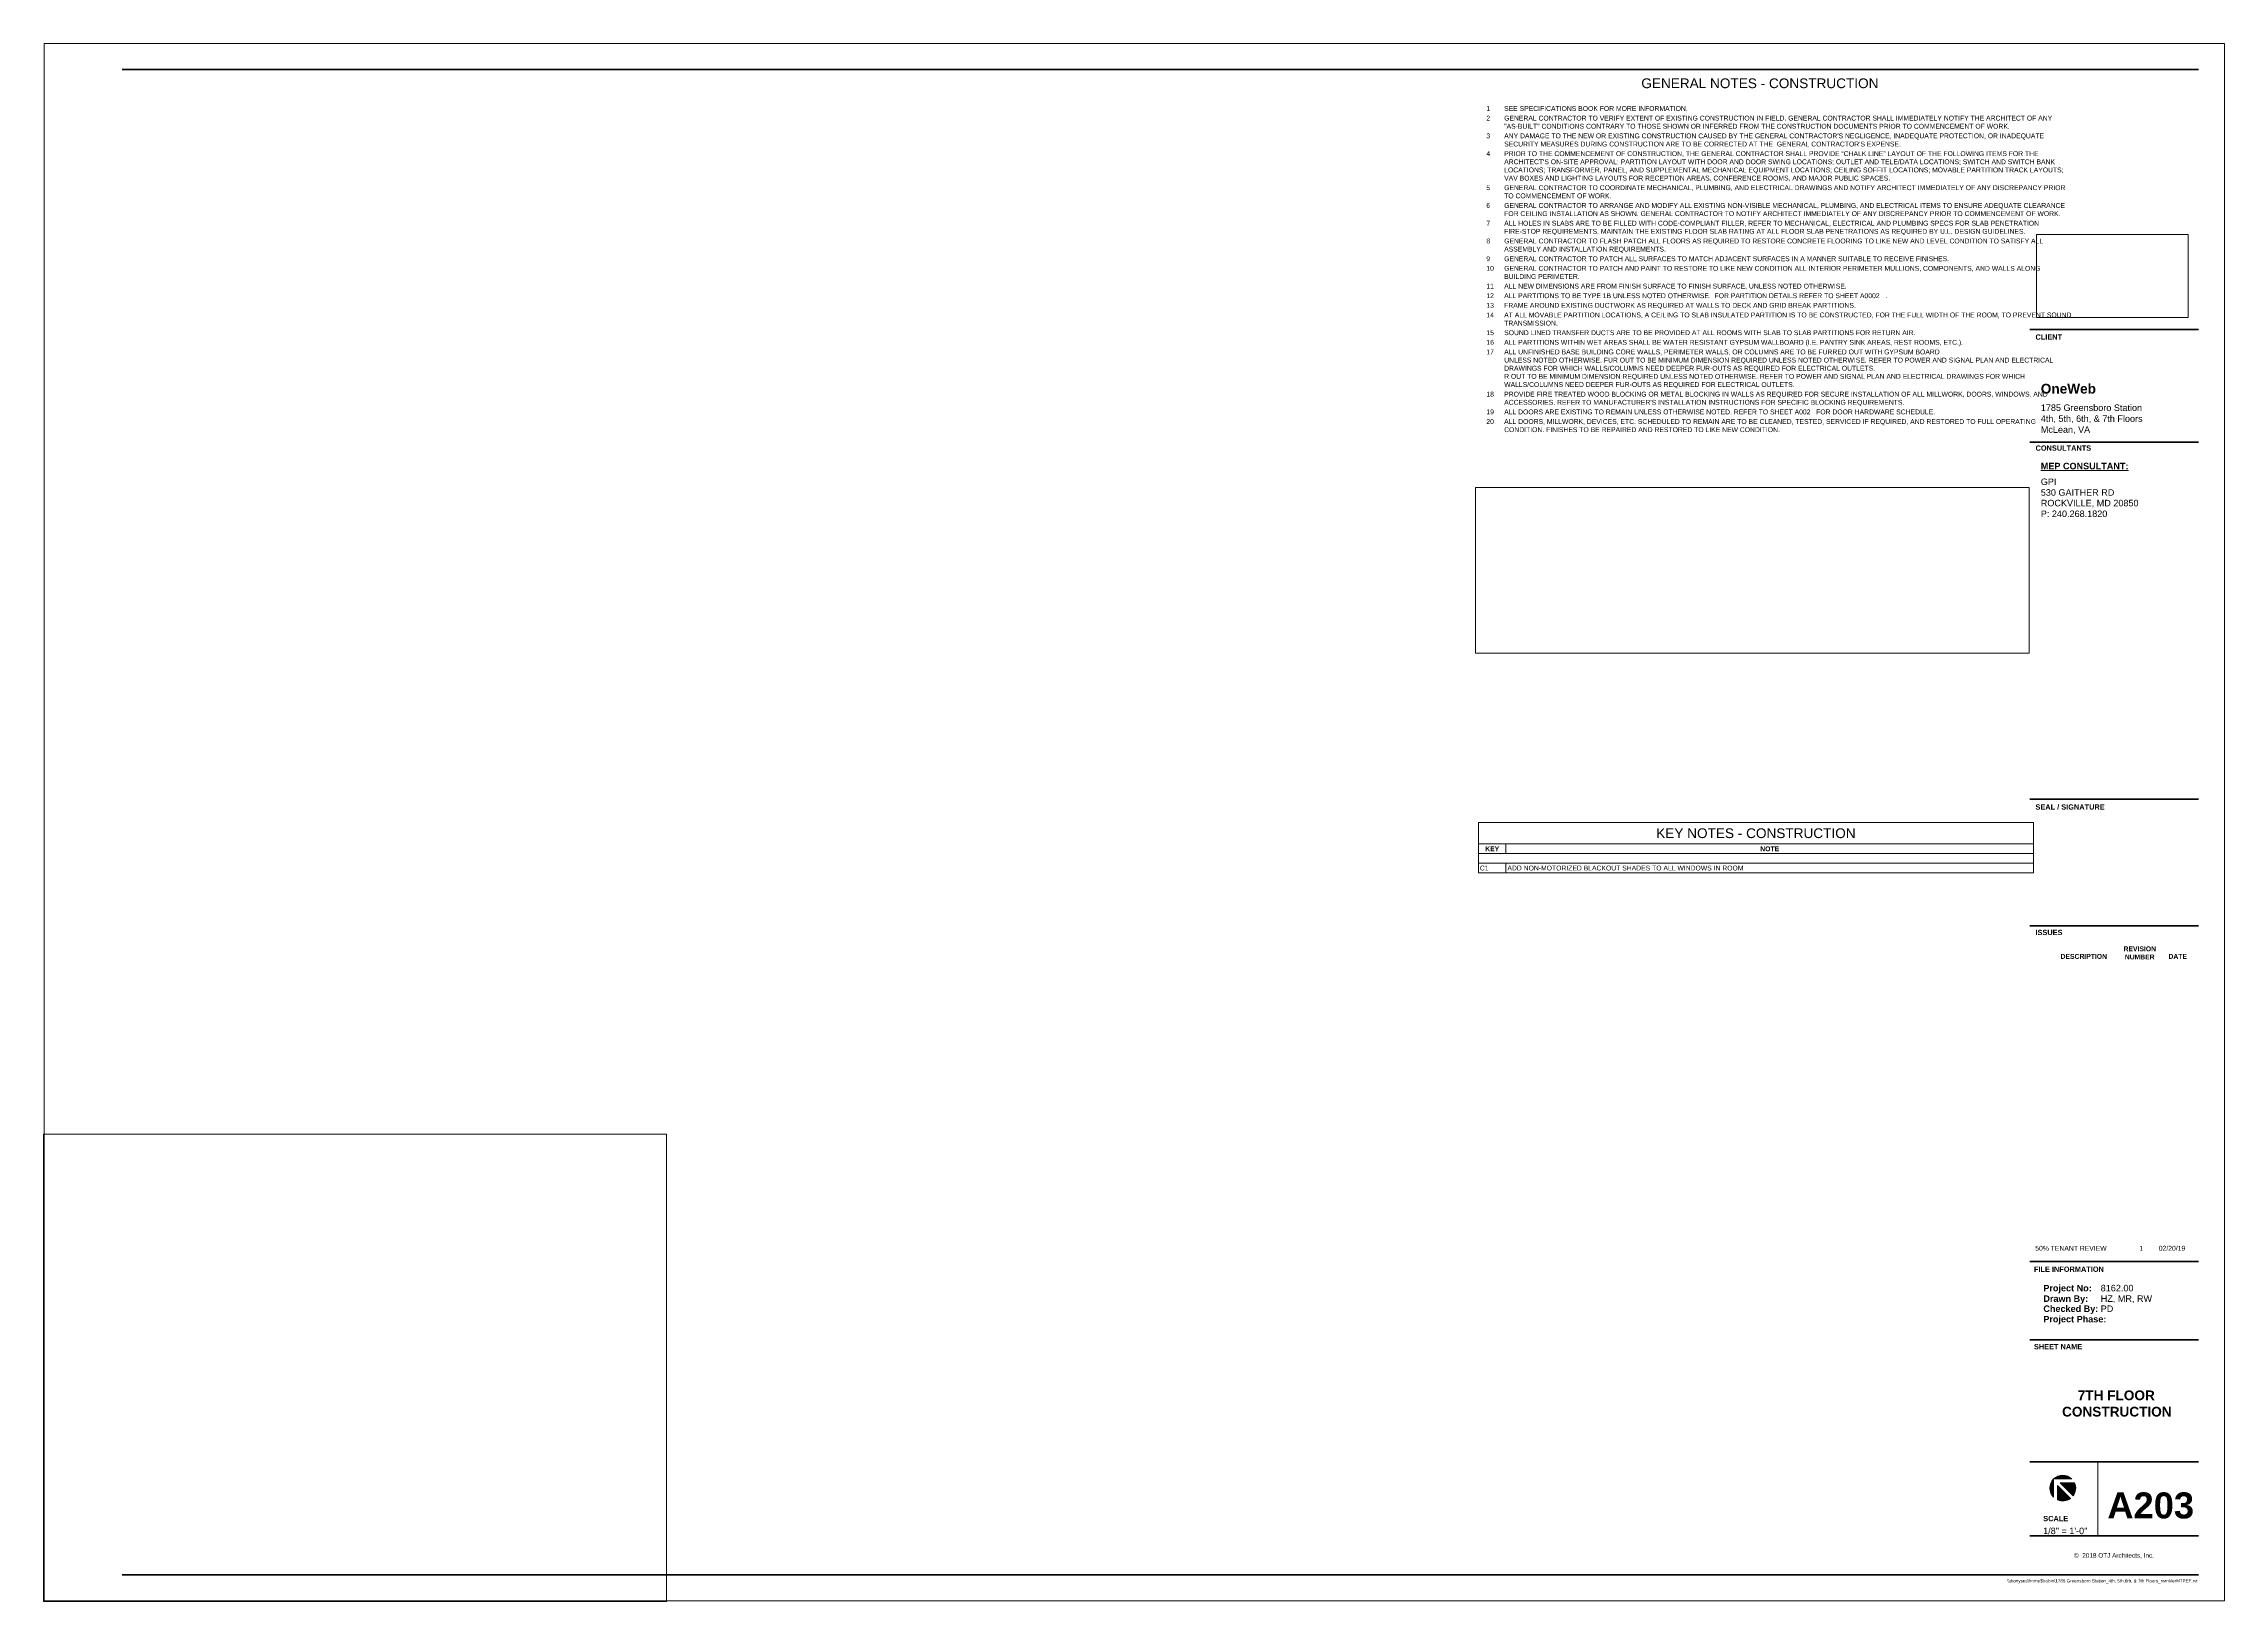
# Paper-space layout 'Layout1' of a CAD drawing. Header units: inches. Extents: x 0 to 42, y 0 to 30.
import ezdxf

# ---------------------------------------------------------------- set-up
doc = ezdxf.new("R2010")
doc.units = ezdxf.units.IN
doc.header["$MEASUREMENT"] = 0
for name, color, linetype, lineweight in [('A-ANNO-NOTE', 131, 'Continuous', 9), ('A-DETL-THIN', 151, 'Continuous', 9), ('G-ANNO-SCHD', 231, 'Continuous', 9), ('G-ANNO-TTLB', 6, 'Continuous', 9), ('G-ANNO-TTLB-THIN', 151, 'Continuous', 9), ('G-ANNO-TTLB-WIDE', 214, 'Continuous', 50)]:
    doc.layers.add(name, color=color, linetype=linetype, lineweight=lineweight)
doc.layers.add('G-ANNO-NPLT', color=191, linetype='Continuous', plot=False)
doc.styles.add('Arial', font='arial.ttf', dxfattribs={"height": 0.09374999999999999})
doc.styles.add('Arial_B', font='arialbd.ttf', dxfattribs={"height": 0.09374999999999999})
doc.styles.add('Swis721 Lt BT', font='swissl.ttf', dxfattribs={"height": 0.08808360477741585})
doc.styles.add('Swis721 Lt BT_1', font='swissl.ttf', dxfattribs={"height": 0.125})
doc.styles.add('Swis721 Lt BT_2', font='swissl.ttf', dxfattribs={"height": 0.06249999999999999})
doc.styles.add('Swis721 Lt BT_3', font='swissl.ttf', dxfattribs={"height": 0.1875})
doc.styles.add('Swis721 Lt BT_4', font='swissl.ttf', dxfattribs={"height": 0.09374999999999999})
doc.styles.add('Swis721 Lt BT_B', font='', dxfattribs={"height": 0.1015625})
doc.styles.add('Swis721 Lt BT_B_1', font='', dxfattribs={"height": 0.125})
doc.styles.add('Swis721 Lt BT_B_2', font='', dxfattribs={"height": 0.5})
doc.styles.add('Swis721 Lt BT_B_3', font='', dxfattribs={"height": 0.1875})
doc.styles.add('Swis721 Lt BT_B_4', font='', dxfattribs={"height": 0.09374999999999999})
doc.styles.get('Swis721 Lt BT_B').set_extended_font_data('Swis721 Lt BT', bold=True)
doc.styles.get('Swis721 Lt BT_B_1').set_extended_font_data('Swis721 Lt BT', bold=True)
doc.styles.get('Swis721 Lt BT_B_2').set_extended_font_data('Swis721 Lt BT', bold=True)
doc.styles.get('Swis721 Lt BT_B_3').set_extended_font_data('Swis721 Lt BT', bold=True)
doc.styles.get('Swis721 Lt BT_B_4').set_extended_font_data('Swis721 Lt BT', bold=True)
picture_1 = doc.add_image_def('image1.jpg', size_in_pixel=(2551, 1396))

# ---------------------------------------------------------------- blocks, each defined once
blk = doc.blocks.new('Titleblock - 30 x 42 - DC_VA-4782849-7TH FLOOR CONSTRUCTION')
at = {"layer": 'G-ANNO-TTLB'}
h = blk.add_hatch(color=256, dxfattribs=at)
edge = h.paths.add_edge_path(flags=0)
edge.add_line((38.72322899144457, 2.358165792008868), (38.72322899144462, 2.006602884717845))
edge.add_arc((38.89901044509011, 2.18238433836338), 0.2485925157591419, 135.0000000000076, 225.000000000009, ccw=False)
h = blk.add_hatch(color=256, dxfattribs=at)
edge = h.paths.add_edge_path(flags=0)
edge.add_line((39.07479189873563, 2.358165792008887), (38.72322899144456, 2.358165792008863))
edge.add_arc((38.89901044509011, 2.18238433836338), 0.2485925157591469, 44.99999999999869, 135.0000000000106, ccw=False)
h = blk.add_hatch(color=256, dxfattribs=at)
edge = h.paths.add_edge_path(flags=0)
edge.add_line((38.79634443725612, 1.955982196750547), (38.79634443725607, 2.233349918654593))
edge.add_line((38.79634443725607, 2.233349918654593), (39.04703054475296, 1.982663811157806))
edge.add_arc((38.89901044509016, 2.182384338363388), 0.248592515759146, 245.6072536353056, 306.5434806647323, ccw=False)
h = blk.add_hatch(color=256, dxfattribs=at)
edge = h.paths.add_edge_path(flags=0)
edge.add_line((38.84804486479882, 2.28505034619744), (39.12541258670292, 2.285050346197479))
edge.add_arc((38.89901044509006, 2.182384338363377), 0.2485925157591927, -36.5434806647263, 24.392746364706113, ccw=False)
edge.add_line((39.09873097229569, 2.03436423870057), (38.84804486479882, 2.28505034619744))
at = {"layer": 'A-ANNO-NOTE'}
for p, q in [((38.72322899144457, 2.358165792008865), (39.07479189873563, 2.358165792008882)), ((38.72322899144462, 2.006602884717858), (38.72322899144458, 2.358165792008867)), ((38.72322899144456, 2.358165792008859), (38.72322899144462, 2.006602884717861)), ((39.07479189873563, 2.358165792008886), (38.72322899144458, 2.358165792008871)), ((38.72322899144462, 2.006602884717845), (38.72322899144457, 2.358165792008868)), ((38.72322899144456, 2.358165792008863), (39.07479189873563, 2.358165792008887)), ((39.04703054475289, 1.982663811157771), (38.79634443725607, 2.233349918654593)), ((38.79634443725607, 2.233349918654593), (39.04703054475289, 1.982663811157771)), ((38.79634443725612, 1.955982196750554), (38.79634443725607, 2.233349918654593)), ((38.79634443725607, 2.233349918654593), (38.79634443725612, 1.955982196750554)), ((39.04703054475296, 1.982663811157806), (38.79634443725607, 2.233349918654593)), ((38.79634443725607, 2.233349918654593), (38.79634443725612, 1.955982196750547)), ((39.0987309722957, 2.034364238700566), (38.84804486479883, 2.285050346197439)), ((38.84804486479882, 2.285050346197439), (39.0987309722957, 2.034364238700566)), ((39.12541258670294, 2.28505034619748), (38.84804486479883, 2.285050346197439)), ((38.84804486479882, 2.285050346197438), (39.12541258670292, 2.28505034619748)), ((38.84804486479882, 2.28505034619744), (39.09873097229569, 2.03436423870057)), ((39.12541258670292, 2.285050346197479), (38.84804486479882, 2.28505034619744))]:
    blk.add_line(p, q, dxfattribs=at)
for centre, radius, start, end in [((38.89901044509011, 2.182384338363379), 0.2485925157591369, 135.000000000008, 225.0000000000078), ((38.89901044509011, 2.182384338363386), 0.2485925157591318, 134.9999999953099, 225.0000000000063), ((38.89901044509011, 2.18238433836338), 0.2485925157591419, 135.0000000000071, 225.0000000000085), ((38.89901044509011, 2.182384338363378), 0.2485925157591469, 44.99999999999656, 135.0000000000104), ((38.89901044509011, 2.182384338363386), 0.2485925157591318, 44.99999999999334, 134.9999999953099), ((38.89901044509011, 2.18238433836338), 0.2485925157591419, 44.99999999999761, 135.0000000000107), ((38.89901044509004, 2.182384338363373), 0.2485925157592041, 323.4565193352744, 24.39274636470451), ((38.89901044509004, 2.182384338363375), 0.2485925157592098, 323.4565193352755, 24.39274636470519), ((38.89901044509006, 2.182384338363377), 0.2485925157591927, 323.4565193352734, 24.39274636470573), ((38.89901044509016, 2.182384338363383), 0.2485925157591396, 245.6072536353045, 306.543480664731), ((38.89901044509016, 2.182384338363385), 0.2485925157591349, 245.6072536353148, 306.5434806647302), ((38.89901044509016, 2.182384338363388), 0.248592515759146, 245.6072536353052, 306.5434806647319)]:
    blk.add_arc(centre, radius, start, end, dxfattribs=at)
at = {"layer": 'G-ANNO-TTLB'}
for p, q in [((0.01250000000009788, 30.01249999999972), (0.01250000000009788, 0.01250000000000995)), ((42.0125, 30.01249999999972), (0.01249999999999929, 30.01249999999972)), ((42.0125, 0.01249999999999829), (42.0125, 30.01249999999972)), ((0.01250000000009788, 0.01250000000000995), (42.01250000000002, 0.01250000000000995))]:
    blk.add_line(p, q, dxfattribs=at)
at = {"layer": 'G-ANNO-TTLB-THIN'}
blk.add_line((39.57501179533869, 2.690203614458621), (39.57501179533869, 1.262499999999861), dxfattribs=at)
at = {"layer": 'G-ANNO-TTLB-WIDE'}
for p, q in [((41.5125, 29.51249999999973), (1.51250000000001, 29.51249999999973)), ((38.26249999999999, 24.50682749999972), (41.5125, 24.50682749999972)), ((38.26249999999999, 22.336423791762), (41.5125, 22.336423791762)), ((38.26249999999997, 15.45288249863236), (41.5125, 15.45288249863236)), ((38.26249999999997, 13.01249999999988), (41.5125, 13.01249999999988)), ((41.5125, 6.55058437727517), (38.26249999999996, 6.550584377275181)), ((41.5125, 5.041063195861009), (38.26249999999996, 5.041063195861019)), ((38.26249999999995, 2.690203614458621), (41.5125, 2.690203614458621)), ((38.26249999999995, 1.262499999999861), (41.5125, 1.262499999999861)), ((1.512499999999963, 0.512499999999882), (38.26249999999999, 0.512499999999882)), ((38.26249999999999, 0.5124999999998607), (41.5125, 0.5124999999998607))]:
    blk.add_line(p, q, dxfattribs=at)
at = {"layer": 'G-ANNO-TTLB', "attachment_point": 1}
for s, insert, char_height, width, style in [('CLIENT', (38.37337726309556, 24.40985936314437), 0.1015625, 0.5712812499999999, 'Swis721 Lt BT_B'), ('CONSULTANTS', (38.37428590828189, 22.27070565490664), 0.1015625, 1.199375, 'Swis721 Lt BT_B'), ('\\LMEP CONSULTANT:', (38.47597181717764, 21.93633468697776), 0.125, 1.94425, 'Swis721 Lt BT_B_1'), ('SEAL / SIGNATURE', (38.37325769334895, 15.35571294575538), 0.1015625, 1.4834375, 'Swis721 Lt BT_B'), ('ISSUES', (38.37329619640251, 12.9384653878535), 0.1015625, 0.5807499999999998, 'Swis721 Lt BT_B'), ('REVISION', (40.06996136032997, 12.61915827547405), 0.09374999999999999, 0.7638124999999998, 'Arial_B'), ('DESCRIPTION', (38.85672462992945, 12.47332500887792), 0.09374999999999999, 1.098375, 'Arial_B'), ('NUMBER', (40.09339886032997, 12.46290827547405), 0.09374999999999999, 0.7101562499999998, 'Arial_B'), ('DATE', (40.93484867892432, 12.47332500887792), 0.09374999999999999, 0.4355624999999999, 'Arial_B'), ('FILE INFORMATION', (38.3437895233209, 6.450186378713204), 0.1015625, 1.51815625, 'Swis721 Lt BT_B'), ('Project No:', (38.5251891811192, 6.098802740495374), 0.125, 1.05103125, 'Swis721 Lt BT_B_1'), ('Drawn By:', (38.5251891811192, 5.895471810793804), 0.125, 0.9658125, 'Swis721 Lt BT_B_1'), ('Checked By:', (38.5251891811192, 5.701281716767459), 0.125, 1.20253125, 'Swis721 Lt BT_B_1'), ('Project Phase:', (38.5251891811192, 5.501116664684087), 0.125, 1.3635, 'Swis721 Lt BT_B_1'), ('SHEET NAME', (38.3437895233209, 4.958094586423868), 0.1015625, 1.0415625, 'Swis721 Lt BT_B'), ('SCALE', (38.52341734761845, 1.646589867011539), 0.1015625, 0.5270937499999999, 'Swis721 Lt BT_B'), ('©  2018 OTJ Architects, Inc.', (39.11587570819173, 0.9295714964827829), 0.08808360477741585, 1.855875, 'Swis721 Lt BT')]:
    blk.add_mtext(s, dxfattribs=dict(at, insert=insert, char_height=char_height, width=width, style=style))
at = {"layer": 'G-ANNO-TTLB'}
image = blk.add_image(picture_1, insert=(38.39184132892819, 24.73384119618144), size_in_units=(2.9237363091914497, 1.5999748677503973), dxfattribs=at)
image.dxf.flags = 7

psp = doc.layouts.get("Layout1")

# ---------------------------------------------------------------- linework, layer by layer
at = {"layer": 'A-DETL-THIN'}
for p, q in [((27.64163847325623, 15.00871815245051), (27.64163847325623, 14.59205148578384)), ((38.33330166282103, 15.00871815245051), (27.64163847325624, 15.00871815245051)), ((38.33330166282103, 14.59205148578384), (38.33330166282103, 15.00871815245051)), ((27.64163847325623, 14.59205148578384), (27.64163847325623, 14.03655369349566)), ((27.64163847325623, 14.59205148578384), (38.33330166282103, 14.59205148578384)), ((28.17258414578767, 14.40688555502111), (27.64163847325623, 14.40688555502111)), ((28.17258414578767, 14.59205148578384), (28.17258414578767, 14.40688555502111)), ((38.33330166282103, 14.40688555502111), (28.17258414578767, 14.40688555502111)), ((38.33330166282103, 14.59205148578384), (38.33330166282103, 14.03655369349566)), ((28.17258414578767, 14.22171962425839), (27.64163847325623, 14.22171962425839)), ((38.33330166282103, 14.03655369349566), (27.64163847325624, 14.03655369349566)), ((38.33330166282103, 14.22171962425839), (28.17258414578767, 14.22171962425839)), ((28.17258414578767, 14.22171962425839), (28.17258414578767, 14.03655369349567))]:
    psp.add_line(p, q, dxfattribs=at)

# ---------------------------------------------------------------- block references
at = {"layer": 'G-ANNO-TTLB'}
psp.add_blockref('Titleblock - 30 x 42 - DC_VA-4782849-7TH FLOOR CONSTRUCTION', (0, 0), dxfattribs=at)

# ---------------------------------------------------------------- texts
at = {"layer": 'G-ANNO-SCHD'}
for s, insert, char_height, width, attachment_point, line_spacing_factor, style in [('GENERAL NOTES - CONSTRUCTION', (33.06392212752022, 29.34196763254038), 0.1875, 5.118944765045341, 2, 1.005061956881442, 'Swis721 Lt BT_3'), ('2', (27.79476347325624, 28.62408175152904), 0.09374999999999999, 0.08309975267930748, 1, 1.005061956881442, 'Swis721 Lt BT_4'), ('1', (27.79476347325624, 28.80924768229177), 0.09374999999999999, 0.08309975267930748, 1, 1.005061956881442, 'Swis721 Lt BT_4'), ('GENERAL CONTRACTOR TO VERIFY EXTENT OF EXISTING CONSTRUCTION IN FIELD. GENERAL CONTRACTOR SHALL IMMEDIATELY NOTIFY THE ARCHITECT OF ANY\\P"AS-BUILT" CONDITIONS CONTRARY TO THOSE SHOWN OR INFERRED FROM THE CONSTRUCTION DOCUMENTS PRIOR TO COMMENCEMENT OF WORK.', (28.13768689444729, 28.62408175152904), 0.09374999999999999, 11.70163231657048, 1, 1.005061956881442, 'Swis721 Lt BT_4'), ('SEE SPECIFICATIONS BOOK FOR MORE INFORMATION.', (28.13768689444729, 28.80924768229177), 0.09374999999999999, 3.955548227535036, 1, 1.005061956881442, 'Swis721 Lt BT_4'), ('3', (27.79476347325624, 28.2818748900036), 0.09374999999999999, 0.08309975267930748, 1, 1.005061956881442, 'Swis721 Lt BT_4'), ("ANY DAMAGE TO THE NEW OR EXISTING CONSTRUCTION CAUSED BY THE GENERAL CONTRACTOR'S NEGLIGENCE, INADEQUATE PROTECTION, OR INADEQUATE\\PSECURITY MEASURES DURING CONSTRUCTION ARE TO BE CORRECTED AT THE  GENERAL CONTRACTOR'S EXPENSE.", (28.13768689444729, 28.2818748900036), 0.09374999999999999, 11.59716405605936, 1, 1.005061956881442, 'Swis721 Lt BT_4'), ('4', (27.79476347325624, 27.93966802847814), 0.09374999999999999, 0.08309975267930748, 1, 1.005061956881442, 'Swis721 Lt BT_4'), ("PRIOR TO THE COMMENCEMENT OF CONSTRUCTION, THE GENERAL CONTRACTOR SHALL PROVIDE “CHALK LINE” LAYOUT OF THE FOLLOWING ITEMS FOR THE\\PARCHITECT'S ON-SITE APPROVAL: PARTITION LAYOUT WITH DOOR AND DOOR SWING LOCATIONS; OUTLET AND TELE/DATA LOCATIONS; SWITCH AND SWITCH BANK\\PLOCATIONS; TRANSFORMER, PANEL, AND SUPPLEMENTAL MECHANICAL EQUIPMENT LOCATIONS; CEILING SOFFIT LOCATIONS; MOVABLE PARTITION TRACK LAYOUTS;\\PVAV BOXES AND LIGHTING LAYOUTS FOR RECEPTION AREAS, CONFERENCE ROOMS, AND MAJOR PUBLIC SPACES.", (28.13768689444729, 27.93966802847814), 0.09374999999999999, 12.04234130255564, 1, 1.005061956881442, 'Swis721 Lt BT_4'), ('5', (27.79476347325624, 27.28337930542724), 0.09374999999999999, 0.08309975267930748, 1, 1.005061956881442, 'Swis721 Lt BT_4'), ('6', (27.79476347325624, 26.94117244390179), 0.09374999999999999, 0.08309975267930748, 1, 1.005061956881442, 'Swis721 Lt BT_4'), ('GENERAL CONTRACTOR TO COORDINATE MECHANICAL, PLUMBING, AND ELECTRICAL DRAWINGS AND NOTIFY ARCHITECT IMMEDIATELY OF ANY DISCREPANCY PRIOR\\PTO COMMENCEMENT OF WORK.', (28.13768689444729, 27.28337930542724), 0.09374999999999999, 12.05065127782358, 1, 1.005061956881442, 'Swis721 Lt BT_4'), ('GENERAL CONTRACTOR TO ARRANGE AND MODIFY ALL EXISTING NON-VISIBLE MECHANICAL, PLUMBING, AND ELECTRICAL ITEMS TO ENSURE ADEQUATE CLEARANCE\\PFOR CEILING INSTALLATION AS SHOWN. GENERAL CONTRACTOR TO NOTIFY ARCHITECT IMMEDIATELY OF ANY DISCREPANCY PRIOR TO COMMENCEMENT OF WORK.', (28.13768689444729, 26.94117244390179), 0.09374999999999999, 12.06608408903545, 1, 1.005061956881442, 'Swis721 Lt BT_4'), ('7', (27.79476347325624, 26.59896558237634), 0.09374999999999999, 0.08309975267930748, 1, 1.005061956881442, 'Swis721 Lt BT_4'), ('ALL HOLES IN SLABS ARE TO BE FILLED WITH CODE-COMPLIANT FILLER, REFER TO MECHANICAL, ELECTRICAL AND PLUMBING SPECS FOR SLAB PENETRATION\\PFIRE-STOP REQUIREMENTS. MAINTAIN THE EXISTING FLOOR SLAB RATING AT ALL FLOOR SLAB PENETRATIONS AS REQUIRED BY U.L. DESIGN GUIDELINES.', (28.13768689444729, 26.59896558237634), 0.09374999999999999, 11.4962572135202, 1, 1.005061956881442, 'Swis721 Lt BT_4'), ('8', (27.79476347325624, 26.25675872085089), 0.09374999999999999, 0.08309975267930748, 1, 1.005061956881442, 'Swis721 Lt BT_4'), ('GENERAL CONTRACTOR TO FLASH PATCH ALL FLOORS AS REQUIRED TO RESTORE CONCRETE FLOORING TO LIKE NEW AND LEVEL CONDITION TO SATISFY ALL\\PASSEMBLY AND INSTALLATION REQUIREMENTS.', (28.13768689444729, 26.25675872085089), 0.09374999999999999, 11.56629843363561, 1, 1.005061956881442, 'Swis721 Lt BT_4'), ('9', (27.79476347325624, 25.91455185932544), 0.09374999999999999, 0.08309975267930748, 1, 1.005061956881442, 'Swis721 Lt BT_4'), ('10', (27.79476347325624, 25.72938592856272), 0.09374999999999999, 0.166199505358615, 1, 1.005061956881442, 'Swis721 Lt BT_4'), ('GENERAL CONTRACTOR TO PATCH ALL SURFACES TO MATCH ADJACENT SURFACES IN A MANNER SUITABLE TO RECEIVE FINISHES.', (28.13768689444729, 25.91455185932544), 0.09374999999999999, 9.54103874690849, 1, 1.005061956881442, 'Swis721 Lt BT_4'), ('GENERAL CONTRACTOR TO PATCH AND PAINT TO RESTORE TO LIKE NEW CONDITION ALL INTERIOR PERIMETER MULLIONS, COMPONENTS, AND WALLS ALONG\\PBUILDING PERIMETER.', (28.13768689444729, 25.72938592856272), 0.09374999999999999, 11.53543281121187, 1, 1.005061956881442, 'Swis721 Lt BT_4'), ('11', (27.79476347325624, 25.38717906703726), 0.09374999999999999, 0.166199505358615, 1, 1.005061956881442, 'Swis721 Lt BT_4'), ('ALL NEW DIMENSIONS ARE FROM FINISH SURFACE TO FINISH SURFACE, UNLESS NOTED OTHERWISE.', (28.13768689444729, 25.38717906703726), 0.09374999999999999, 7.362638087386644, 1, 1.005061956881442, 'Swis721 Lt BT_4'), ('12', (27.79476347325624, 25.20201313627454), 0.09374999999999999, 0.166199505358615, 1, 1.005061956881442, 'Swis721 Lt BT_4'), ('13', (27.79476347325624, 25.01684720551181), 0.09374999999999999, 0.166199505358615, 1, 1.005061956881442, 'Swis721 Lt BT_4'), ('14', (27.79476347325624, 24.83168127474909), 0.09374999999999999, 0.166199505358615, 1, 1.005061956881442, 'Swis721 Lt BT_4'), ('ALL PARTITIONS TO BE TYPE 1B UNLESS NOTED OTHERWISE.  FOR PARTITION DETAILS REFER TO SHEET A0002   .', (28.13768689444729, 25.20201313627454), 0.09374999999999999, 8.156834295136026, 1, 1.005061956881442, 'Swis721 Lt BT_4'), ('AT ALL MOVABLE PARTITION LOCATIONS, A CEILING TO SLAB INSULATED PARTITION IS TO BE CONSTRUCTED, FOR THE FULL WIDTH OF THE ROOM, TO PREVENT SOUND\\PTRANSMISSION.', (28.13768689444729, 24.83168127474909), 0.09374999999999999, 12.17411376751855, 1, 1.005061956881442, 'Swis721 Lt BT_4'), ('FRAME AROUND EXISTING DUCTWORK AS REQUIRED AT WALLS TO DECK AND GRID BREAK PARTITIONS.', (28.13768689444729, 25.01684720551181), 0.09374999999999999, 7.532399010717228, 1, 1.005061956881442, 'Swis721 Lt BT_4'), ('15', (27.79476347325624, 24.48947441322364), 0.09374999999999999, 0.166199505358615, 1, 1.005061956881442, 'Swis721 Lt BT_4'), ('SOUND LINED TRANSFER DUCTS ARE TO BE PROVIDED AT ALL ROOMS WITH SLAB TO SLAB PARTITIONS FOR RETURN AIR.', (28.13768689444729, 24.48947441322364), 0.09374999999999999, 8.793140972794722, 1, 1.005061956881442, 'Swis721 Lt BT_4'), ('16', (27.79476347325624, 24.30430848246091), 0.09374999999999999, 0.166199505358615, 1, 1.005061956881442, 'Swis721 Lt BT_4'), ('17', (27.79476347325624, 24.11914255169818), 0.09374999999999999, 0.166199505358615, 1, 1.005061956881442, 'Swis721 Lt BT_4'), ('ALL PARTITIONS WITHIN WET AREAS SHALL BE WATER RESISTANT GYPSUM WALLBOARD (I.E. PANTRY SINK AREAS, REST ROOMS, ETC.).', (28.13768689444729, 24.30430848246091), 0.09374999999999999, 9.745226710634789, 1, 1.005061956881442, 'Swis721 Lt BT_4'), ('ALL UNFINISHED BASE BUILDING CORE WALLS, PERIMETER WALLS, OR COLUMNS ARE TO BE FURRED OUT WITH GYPSUM BOARD\\PUNLESS NOTED OTHERWISE. FUR OUT TO BE MINIMUM DIMENSION REQUIRED UNLESS NOTED OTHERWISE. REFER TO POWER AND SIGNAL PLAN AND ELECTRICAL\\PDRAWINGS FOR WHICH WALLS/COLUMNS NEED DEEPER FUR-OUTS AS REQUIRED FOR ELECTRICAL OUTLETS.\\PR OUT TO BE MINIMUM DIMENSION REQUIRED UNLESS NOTED OTHERWISE. REFER TO POWER AND SIGNAL PLAN AND ELECTRICAL DRAWINGS FOR WHICH\\PWALLS/COLUMNS NEED DEEPER FUR-OUTS AS REQUIRED FOR ELECTRICAL OUTLETS.', (28.13768689444729, 24.11914255169818), 0.09374999999999999, 11.81203627370156, 1, 1.005061956881442, 'Swis721 Lt BT_4'), ('18', (27.79476347325624, 23.30581289788456), 0.09374999999999999, 0.166199505358615, 1, 1.005061956881442, 'Swis721 Lt BT_4'), ("PROVIDE FIRE TREATED WOOD BLOCKING OR METAL BLOCKING IN WALLS AS REQUIRED FOR SECURE INSTALLATION OF ALL MILLWORK, DOORS, WINDOWS, AND\\PACCESSORIES. REFER TO MANUFACTURER'S INSTALLATION INSTRUCTIONS FOR SPECIFIC BLOCKING REQUIREMENTS.", (28.13768689444729, 23.30581289788456), 0.09374999999999999, 11.69807089859851, 1, 1.005061956881442, 'Swis721 Lt BT_4'), ('20', (27.79476347325624, 22.77844010559638), 0.09374999999999999, 0.166199505358615, 1, 1.005061956881442, 'Swis721 Lt BT_4'), ('19', (27.79476347325624, 22.96360603635911), 0.09374999999999999, 0.166199505358615, 1, 1.005061956881442, 'Swis721 Lt BT_4'), ('ALL DOORS ARE EXISTING TO REMAIN UNLESS OTHERWISE NOTED. REFER TO SHEET A002   FOR DOOR HARDWARE SCHEDULE.', (28.13768689444729, 22.96360603635911), 0.09374999999999999, 9.241879637262983, 1, 1.005061956881442, 'Swis721 Lt BT_4'), ('ALL DOORS, MILLWORK, DEVICES, ETC. SCHEDULED TO REMAIN ARE TO BE CLEANED, TESTED, SERVICED IF REQUIRED, AND RESTORED TO FULL OPERATING\\PCONDITION. FINISHES TO BE REPAIRED AND RESTORED TO LIKE NEW CONDITION.', (28.13768689444729, 22.77844010559638), 0.09374999999999999, 11.40247320692498, 1, 1.005061956881442, 'Swis721 Lt BT_4'), ('KEY NOTES - CONSTRUCTION', (32.98747006803863, 14.89366026065954), 0.1875, 4.290321516900247, 2, 1.005061956881442, 'Swis721 Lt BT_3'), ('KEY', (27.90711130952196, 14.54610624117366), 0.09374999999999999, 0.2861005770816158, 2, 1.005061956881442, 'Swis721 Lt BT_B_4'), ('NOTE', (33.25294290430434, 14.54610624117366), 0.09374999999999999, 0.4119373454245671, 2, 1.005061956881442, 'Swis721 Lt BT_B_4'), ('C1', (27.66976347325624, 14.17577437964821), 0.09374999999999999, 0.1923165704863973, 1, 1.005061956881442, 'Swis721 Lt BT_4'), ('ADD NON-MOTORIZED BLACKOUT SHADES TO ALL WINDOWS IN ROOM', (28.20070914578767, 14.17577437964821), 0.09374999999999999, 5.127254740313272, 1, 1.005061956881442, 'Swis721 Lt BT_4'), ('50% TENANT REVIEW', (38.36874999999999, 6.849905298464434), 0.09374999999999999, 1.64131994261119, 1, 0.9417779076525877, 'Arial'), ('1', (40.41128701129991, 6.849905298464434), 0.09374999999999999, 0.08723098995695838, 2, 0.9417779076525877, 'Arial'), ('02/20/19', (40.74868490745389, 6.849905298464434), 0.09374999999999999, 0.6106169296987087, 1, 0.9417779076525877, 'Arial')]:
    psp.add_mtext(s, dxfattribs=dict(at, insert=insert, char_height=char_height, width=width, attachment_point=attachment_point, line_spacing_factor=line_spacing_factor, style=style))
at = {"layer": 'G-ANNO-TTLB', "attachment_point": 1}
for s, insert, char_height, width, style in [('OneWeb', (38.47597181717764, 23.45809442460275), 0.1875, 1.22778125, 'Swis721 Lt BT_B_3'), ('4th, 5th, 6th, & 7th Floors', (38.47597181717764, 22.84948152653275), 0.125, 2.297749999999999, 'Swis721 Lt BT_1'), ('1785 Greensboro Station ', (38.47597181717764, 23.06041902653275), 0.125, 2.341937499999999, 'Swis721 Lt BT_1'), ('McLean, VA', (38.47597181717764, 22.63854402653275), 0.125, 1.09521875, 'Swis721 Lt BT_1'), ('530 GAITHER RD', (38.47597181717764, 21.42704438027338), 0.125, 1.603375, 'Swis721 Lt BT_1'), ('GPI', (38.47597181717764, 21.63333163477108), 0.125, 0.3345625, 'Swis721 Lt BT_1'), ('ROCKVILLE, MD 20850', (38.47597181717764, 21.22315484331277), 0.125, 2.16203125, 'Swis721 Lt BT_1'), ('P: 240.268.1820', (38.47597181717764, 21.01676293973541), 0.125, 1.49290625, 'Swis721 Lt BT_1'), ('8162.00', (39.629993012439, 6.098802740495374), 0.125, 0.7385624999999999, 'Swis721 Lt BT_1'), ('HZ, MR, RW', (39.629993012439, 5.895471810793804), 0.125, 1.123625, 'Swis721 Lt BT_1'), ('PD', (39.629993012439, 5.701281716767459), 0.125, 0.27459375, 'Swis721 Lt BT_1'), ('7TH FLOOR', (39.18781110307485, 4.064086508837503), 0.1875, 1.7106875, 'Swis721 Lt BT_B_3'), ('CONSTRUCTION', (38.88572776974151, 3.748982342170836), 0.1875, 2.4429375, 'Swis721 Lt BT_B_3'), ('A203', (39.75842200098729, 2.099413532018094), 0.5, 1.87796875, 'Swis721 Lt BT_B_2'), (' 1/8" = 1\'-0"', (38.47248980653158, 1.420536099880264), 0.125, 1.07628125, 'Swis721 Lt BT_1')]:
    psp.add_mtext(s, dxfattribs=dict(at, insert=insert, char_height=char_height, width=width, style=style))

# ---------------------------------------------------------------- viewports
at = {"layer": '0'}
psp.add_viewport(center=(6, 4.5), size=(12, 9), view_center_point=(6, 4.5), view_height=12, dxfattribs=at)
at = {"layer": 'G-ANNO-NPLT'}
psp.add_viewport(center=(32.91868023268145, 19.86448473480392), size=(10.66666666666667, 3.193228851076189), view_center_point=(2865.920765231276, -429.4856974267535), view_height=306.5499697033142, status=3, dxfattribs=at)

# ---------------------------------------------------------------- next in the draw order: texts
at = {"layer": 'G-ANNO-TTLB', "insert": (41.49739476094239, 0.4267796682421308), "char_height": 0.06249999999999999, "width": 4.233571507090249, "attachment_point": 3, "line_spacing_factor": 1.005061956881442, "style": 'Swis721 Lt BT_2', "bg_fill": 3, "box_fill_scale": 1.25, "bg_fill_color": 256, "bg_fill_true_color": 13158600, "bg_fill_transparency": 0}
psp.add_mtext('\\\\\\\\dionysus\\\\home$\\\\robin\\\\1785 Greensboro Station_4th, 5th,6th, & 7th Floors_rwinklerM7PEF.rvt', dxfattribs=at)

doc.saveas('drawing.dxf')
